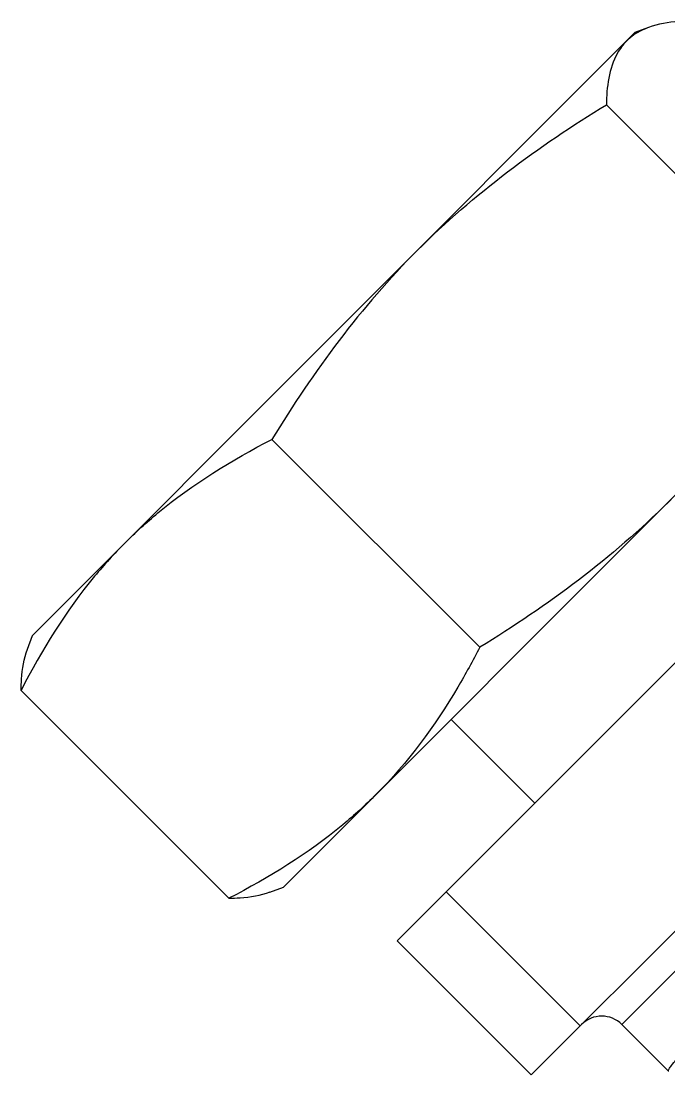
# Model space of a CAD drawing. Header units: millimetres. Extents: x -633009578 to 5705885, y -633235091 to 2571734.
# Drawn here: x 2456075.8 to 2456265.6, y 2004339.8 to 2004648.4 of the extents above; entities that cross this region are included whole.
import ezdxf

# ---------------------------------------------------------------- set-up
doc = ezdxf.new("R2010")
doc.units = ezdxf.units.MM
doc.header["$LTSCALE"] = 1000
doc.header["$MEASUREMENT"] = 0
doc.layers.get('0').update_dxf_attribs({"color": 9})
doc.layers.add('E-WIRE-系统', color=3, linetype='Continuous')

# ---------------------------------------------------------------- blocks, each defined once
blk = doc.blocks.new('G$CF4FACE3C')
at = {"layer": 'E-WIRE-系统'}
for p, q in [((-8019.36, 7388.57), (-8015.72, 7389.89)), ((-8019.36, 7388.57), (-8179.11, 7228.81)), ((-8027, 7369.4), (-7971.96, 7314.36)), ((-7952.79, 7322), (-8112.55, 7162.25)), ((-8082.41, 7148.01), (-7938.55, 7291.87)), ((-8115.61, 7280.79), (-8060.57, 7225.75)), ((-8046.91, 7112.51), (-7903.05, 7256.37)), ((-8022.91, 7125.86), (-7916.41, 7232.36)), ((-8179.11, 7228.81), (-8180.43, 7225.18)), ((-8182.08, 7214.32), (-8127.04, 7159.28)), ((-8068.17, 7206.63), (-8045.98, 7184.44)), ((-8116.18, 7160.93), (-8112.55, 7162.25)), ((-8069.44, 7160.98), (-8033.94, 7125.48)), ((-8082.41, 7148.01), (-8046.91, 7112.51)), ((-8010.58, 7113.53), (-8022.91, 7125.86)), ((-8010.43, 7113.52), (-8010.58, 7113.53))]:
    blk.add_line(p, q, dxfattribs=at)
blk.add_arc((-8028.23, 7120.54), 7.53, 45, 135, dxfattribs=at)
for points, knots in [([(-8015.82, 7389.86), (-8016.39, 7389.65), (-8018.52, 7388.77), (-8020.49, 7387.44), (-8021.69, 7386.23)], [0, 0, 0, 0, 0.261173, 1, 1, 1, 1]), ([(-8004.86, 7391.54), (-8005.86, 7391.53), (-8009.56, 7391.38), (-8013.28, 7390.78), (-8015.82, 7389.86)], [0, 0, 0, 0, 0.270862, 1, 1, 1, 1]), ([(-8021.69, 7386.23), (-8022.63, 7385.29), (-8026.24, 7380.4), (-8026.93, 7374.05), (-8027, 7369.4)], [0, 0, 0, 0, 0.22235, 1, 1, 1, 1]), ([(-8154.61, 7253.31), (-8151.81, 7256.11), (-8140, 7266.86), (-8126.28, 7275.33), (-8115.61, 7280.79)], [0, 0, 0, 0, 0.248254, 1, 1, 1, 1]), ([(-8154.61, 7253.31), (-8157.41, 7250.52), (-8168.15, 7238.71), (-8176.63, 7224.99), (-8182.08, 7214.32)], [0, 0, 0, 0, 0.248254, 1, 1, 1, 1]), ([(-8182.08, 7214.32), (-8182.07, 7215.32), (-8181.92, 7219.01), (-8181.32, 7222.74), (-8180.4, 7225.27)], [0, 0, 0, 0, 0.270862, 1, 1, 1, 1]), ([(-8060.57, 7225.75), (-8062.41, 7222.16), (-8070.02, 7208.17), (-8079.63, 7195.17), (-8088.05, 7186.75)], [0, 0, 0, 0, 0.25305, 1, 1, 1, 1]), ([(-8088.05, 7186.75), (-8090.84, 7183.95), (-8102.65, 7173.21), (-8116.37, 7164.73), (-8127.04, 7159.28)], [0, 0, 0, 0, 0.248254, 1, 1, 1, 1]), ([(-8127.04, 7159.28), (-8126.04, 7159.29), (-8122.35, 7159.44), (-8118.63, 7160.04), (-8116.09, 7160.96)], [0, 0, 0, 0, 0.270862, 1, 1, 1, 1]), ([(-8010.58, 7113.53), (-8010.69, 7113.64), (-8010.23, 7114.29), (-8009.67, 7115.16), (-8008.3, 7116.8), (-8006.53, 7118.88), (-8004.18, 7121.53), (-8000.13, 7126.01), (-7996.82, 7129.6), (-7994.46, 7132.14)], [0, 0, 0, 0, 0.018878, 0.068916, 0.150826, 0.263937, 0.407062, 0.578714, 1, 1, 1, 1])]:
    blk.add_open_spline(points, degree=3, knots=knots, dxfattribs=at)
for points in [[(-8077.07, 7330.86), (-8062.18, 7345.75), (-8044.99, 7358.44), (-8027, 7369.4)], [(-8077.07, 7330.86), (-8091.96, 7315.96), (-8104.65, 7298.77), (-8115.61, 7280.79)], [(-7971.96, 7314.36), (-7982.92, 7296.37), (-7995.61, 7279.18), (-8010.5, 7264.29)], [(-8010.5, 7264.29), (-8025.4, 7249.4), (-8042.59, 7236.71), (-8060.57, 7225.75)]]:
    blk.add_open_spline(points, degree=3, dxfattribs=at)

msp = doc.modelspace()

# ---------------------------------------------------------------- block references
at = {"xscale": 1.10592, "yscale": 1.10592, "zscale": 1.10592}
msp.add_blockref('G$CF4FACE3C', (2465124.5, 1996473.94, -46.08), dxfattribs=at)

doc.saveas('drawing.dxf')
